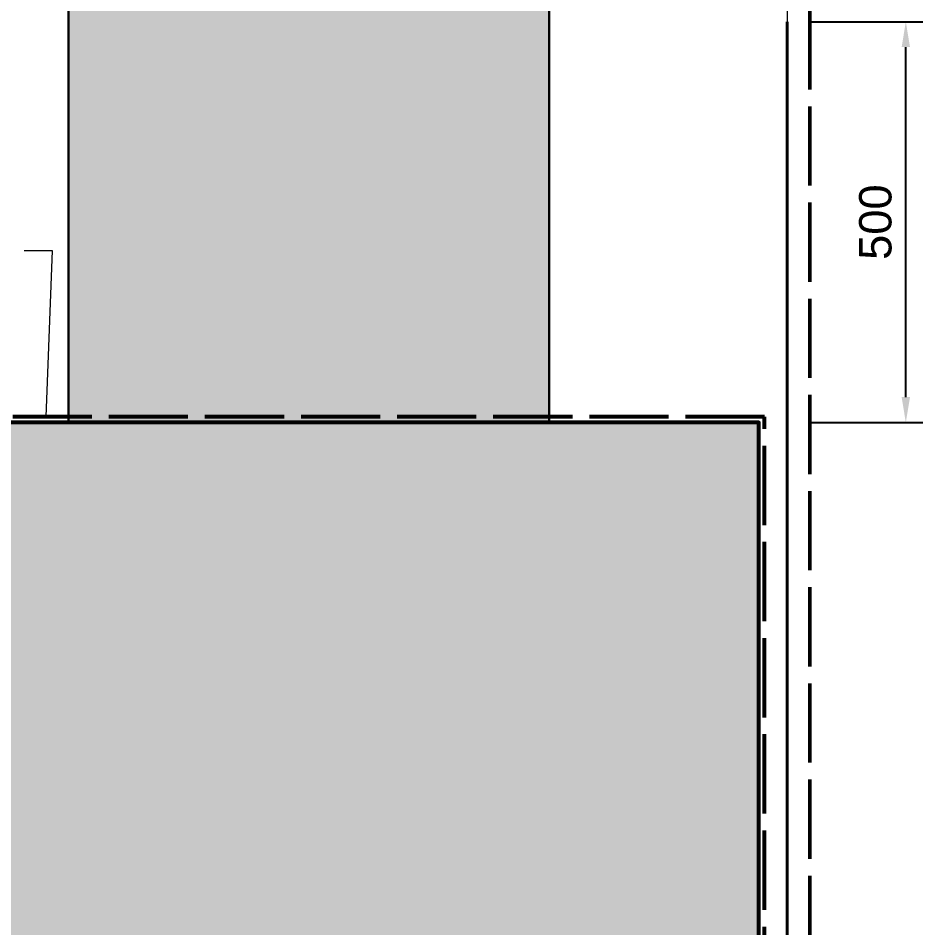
# Model space of a CAD drawing. Header units: millimetres. Extents: x -1213 to 3778, y -853 to 3288.
# Drawn here: x 2525 to 3655, y 930 to 2064 of the extents above; entities that cross this region are included whole.
import ezdxf

# ---------------------------------------------------------------- set-up
doc = ezdxf.new("R2010")
doc.units = ezdxf.units.MM
doc.linetypes.add('DASH_99_21', pattern=[119.944444, 98.777778, -21.166667])
for name, color, linetype in [('DIMENSIONS', 7, 'Continuous'), ('GEOFAB', 5, 'Continuous'), ('LEADERS', 7, 'Continuous'), ('MANHOLES', 3, 'Continuous'), ('MODULE_ART', 7, 'Continuous'), ('TANK', 7, 'Continuous')]:
    doc.layers.add(name, color=color, linetype=linetype)
doc.styles.add('ARIAL', font='arial.ttf')
doc.dimstyles.get("Standard").update_dxf_attribs({"dimtxt": 2.5, "dimasz": 2.5, "dimexe": 1.25, "dimexo": 0.625, "dimtad": 1, "dimcen": 2.5, "dimazin": 3, "dimtfac": 1, "dimtmove": 0, "dimatfit": 3})

# ---------------------------------------------------------------- blocks, each defined once
blk = doc.blocks.new('atlancube_face')
at = {"true_color": 0x000000}
blk.add_solid([(-1.8, -1.8), (1151.8, -1.8), (-1.8, 781.8), (1151.8, 781.8)], dxfattribs=at)

msp = doc.modelspace()

# ---------------------------------------------------------------- linework, layer by layer
at = {"layer": 'GEOFAB', "color": 5, "linetype": 'DASH_99_21', "lineweight": 50}
msp.add_line((3513.5, -63.5), (3513.5, 2088.2), dxfattribs=at)
at = {"layer": 'GEOFAB', "color": 6, "lineweight": 40}
msp.add_line((3485.3, -35.3), (3485.3, 2060), dxfattribs=at)
at = {"layer": 'GEOFAB', "color": 5, "linetype": 'DASH_99_21', "lineweight": 53}
msp.add_lwpolyline([(-7.1, -7.1), (3457.1, -7.1), (3457.1, 1567.1), (-7.1, 1567.1)], close=True, dxfattribs=at)
at = {"layer": 'LEADERS', "lineweight": 18}
for p, q in [((3478.2, 3065.4), (3485.3, 2060)), ((2532.8, 1774.5), (2568.1, 1774.5)), ((2568.1, 1774.5), (2560.1, 1567.1))]:
    msp.add_line(p, q, dxfattribs=at)
at = {"layer": 'MANHOLES', "lineweight": 30}
msp.add_lwpolyline([(2588.3, 1560), (3188.3, 1560), (3188.3, 3000), (2588.3, 3000)], close=True, dxfattribs=at)
at = {"layer": 'MANHOLES', "true_color": 0xb8b8b8}
msp.add_solid([(2588.3, 1560), (3188.3, 1560), (2588.3, 3000), (3188.3, 3000)], dxfattribs=at)
at = {"layer": 'TANK', "lineweight": 53}
msp.add_lwpolyline([(0, 0), (3450, 0), (3450, 1560), (0, 1560)], close=True, dxfattribs=at)

# ---------------------------------------------------------------- block references
at = {"layer": 'MODULE_ART'}
msp.add_blockref('atlancube_face', (2300, 780), dxfattribs=at)

# ---------------------------------------------------------------- dimensions: what is measured, and where the dimension line sits
at = {"layer": 'DIMENSIONS'}
msp.add_linear_dim(base=(3633.4, 1560), p1=(3513.5, 1560), p2=(3513.5, 2060), angle=90, dimstyle='Standard', override={"dimtxt": 40.414222, "dimasz": 31.75, "dimexe": 21.166667, "dimexo": 0, "dimgap": 17.638889, "dimtad": 1, "dimtih": 0, "dimtoh": 0, "dimdec": 0, "dimtxsty": 'ARIAL', "dimclrd": 7, "dimclre": 7, "dimclrt": 7}, dxfattribs=at).render()

doc.saveas('drawing.dxf')
